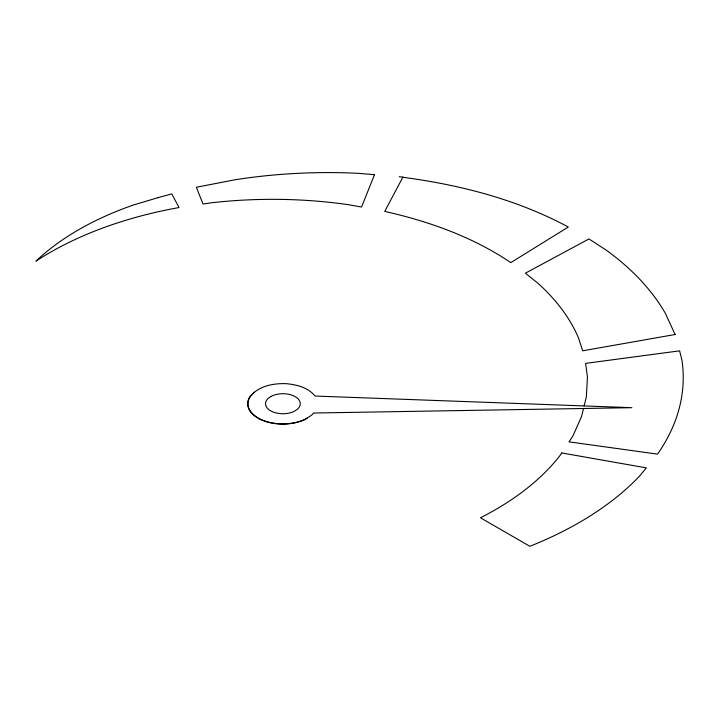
<?xml version="1.0" encoding="UTF-8"?>
<svg xmlns="http://www.w3.org/2000/svg" width="719" height="719" viewBox="0 0 719 719"><rect width="100%" height="100%" fill="white"/><g stroke="black" fill="none" stroke-linecap="round" stroke-linejoin="round"><path stroke-width="1.08" d="M583.495 408.491L581.509 416.553L573.016 435.75L569.035 441.861L657.552 454.129A355.06 204.996 0 0 0 681.963 360.273L679.617 350.845L585.617 363.374L587.45 377.133L586.345 396.933L584.134 405.929M254.22 392.223L250.041 396.897A34.925 20.159 0 0 0 262.974 420.282A34.925 20.159 0 0 0 305.449 419.123L311.579 415.231L313.547 413.03L631.911 407.682L314.994 396.043C308.244 387.415 296.498 384.611 286.045 383.658C272.914 383.209 258.067 386.103 249.664 397.104A35.069 20.249 0 0 0 262.902 420.543A35.069 20.249 0 0 0 305.539 419.222L307.408 417.874M675.518 334.425L582.678 350.809L578.48 337.903A314.967 181.844 0 0 0 538.18 283.457L525.409 273.166L588.96 238.942L606.791 250.518A355.06 204.996 0 0 1 665.417 313.457L675.096 334.497M399.189 176.739L402.937 177.045L384.746 211.395C429.135 221.398 472.922 237.018 510.823 262.606L568.307 227.024C517.195 199.514 460.097 184.819 402.811 177.287M374.491 174.681L361.558 207.018L347.52 204.555A314.967 181.844 0 0 0 211.287 202.803L203.046 204.025L196.35 187.273L234.879 179.795A355.06 204.996 0 0 1 358.161 173.324L374.491 174.681M561.818 452.961L560.946 454.3A314.967 181.844 0 0 1 480.463 517.788L529.849 546.296A355.06 204.996 0 0 0 639.856 475.771L646.318 467.871L561.818 452.961M270.991 396.43L268.133 398.452A17.364 10.021 0 0 0 271.917 411.493A17.364 10.021 0 0 0 294.808 411.025L297.675 408.994A17.364 10.021 0 0 0 293.882 395.953A17.364 10.021 0 0 0 270.991 396.43M158.108 197.635L133.348 205.023A287.681 166.089 0 0 0 35.95 261.15A314.967 181.844 0 0 1 178.033 207.719L179.022 207.566L171.796 193.905L158.108 197.635"/></g></svg>
